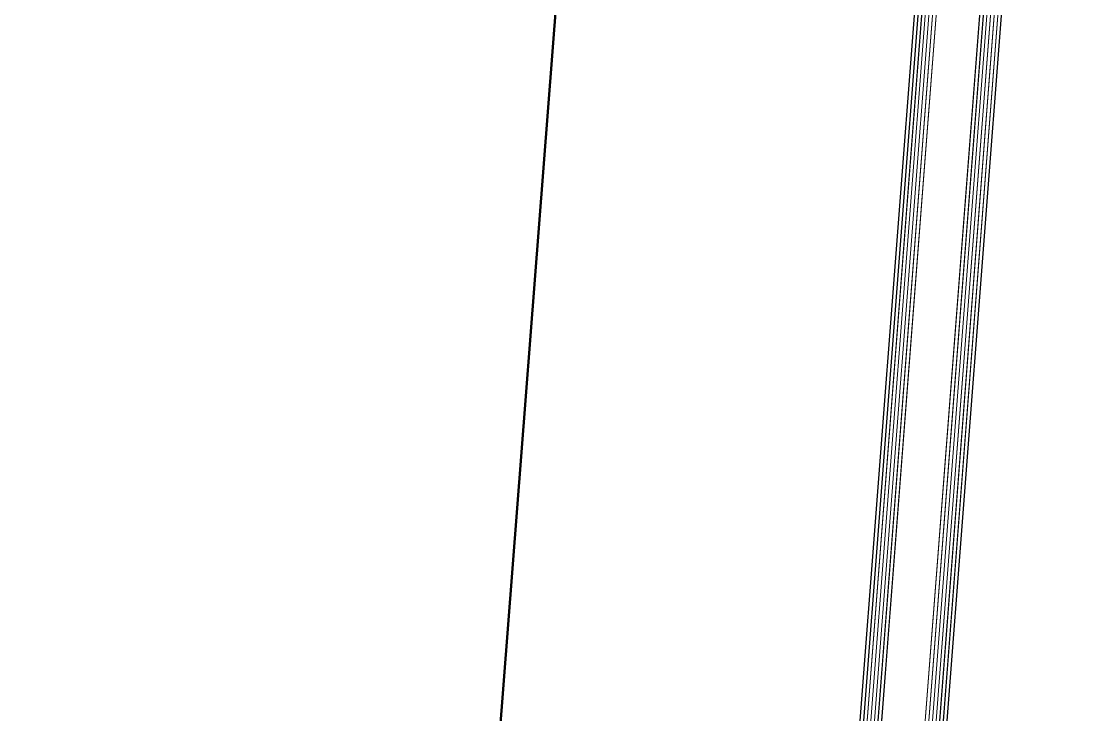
# Model space of a CAD drawing. Header units: millimetres. Extents: x 26282 to 30760, y 1404 to 4574.
# Drawn here: x 29211.32 to 29240.5, y 3171.33 to 3190.52 of the extents above; entities that cross this region are included whole.
import ezdxf

# ---------------------------------------------------------------- set-up
doc = ezdxf.new("R2010")
doc.units = ezdxf.units.MM
doc.header["$LTSCALE"] = 0.25
doc.linetypes.add('DIVIDE', pattern=[1.25, 0.5, -0.25, 0, -0.25, 0, -0.25])
for name, color, linetype, lineweight in [('AB-DUV', 4, 'Continuous', 50), ('DOĞRAMA', 30, 'Continuous', 20), ('SECTION LINE (3RDF)', 40, 'DIVIDE', 25)]:
    doc.layers.add(name, color=color, linetype=linetype, lineweight=lineweight)

# ---------------------------------------------------------------- blocks, each defined once
blk = doc.blocks.new('A$C74C11A8A')
at = {"layer": 'DOĞRAMA', "color": 155, "linetype": 'Continuous'}
for p, q in [((598.28, 82.94), (153.63, 82.94)), ((598.28, 81.94), (153.63, 81.94)), ((598.28, 80.94), (153.63, 80.94)), ((598.28, 79.94), (153.63, 79.94)), ((598.28, 78.94), (153.63, 78.94)), ((598.28, 77.94), (153.63, 77.94)), ((598.28, 76.94), (153.63, 76.94)), ((598.28, 64.94), (153.63, 64.94)), ((598.28, 63.94), (153.63, 63.94)), ((598.28, 62.94), (153.63, 62.94)), ((598.28, 61.94), (153.63, 61.94)), ((598.28, 60.94), (153.63, 60.94)), ((598.28, 59.94), (153.63, 59.94)), ((598.28, 58.94), (153.63, 58.94))]:
    blk.add_line(p, q, dxfattribs=at)
blk.add_arc((46.5, 122.93), 649.59, 0, 90, dxfattribs=at)
blk = doc.blocks.new('A$C187D15ED')
at = {"layer": 'AB-DUV'}
blk.add_line((9670.075, 3172.363), (9644.208, 2836.978), dxfattribs=at)
at = {"layer": 'SECTION LINE (3RDF)', "xscale": 0.1, "yscale": 0.1, "zscale": 0.1, "rotation": 85.58962928942069}
for p in [(9669.815, 2932.32), (9669.816, 2932.396)]:
    blk.add_blockref('A$C74C11A8A', p, dxfattribs=at)

msp = doc.modelspace()

# ---------------------------------------------------------------- block references
at = {"layer": 'AB-DUV', "ltscale": 100}
msp.add_blockref('A$C187D15ED', (19570.424, 205.028, 5.126), dxfattribs=at)

# ---------------------------------------------------------------- next in the draw order: linework, layer by layer
at = {"layer": 'DOĞRAMA', "color": 155, "linetype": 'Continuous'}
for p, q in [((29236.57, 3197.637, 5.126), (29233.15, 3153.303, 5.126)), ((29236.669, 3197.629, 5.126), (29233.25, 3153.295, 5.126)), ((29236.769, 3197.621, 5.126), (29233.35, 3153.288, 5.126)), ((29236.869, 3197.613, 5.126), (29233.449, 3153.28, 5.126)), ((29236.968, 3197.606, 5.126), (29233.549, 3153.272, 5.126)), ((29237.068, 3197.598, 5.126), (29233.649, 3153.265, 5.126)), ((29237.168, 3197.59, 5.126), (29233.748, 3153.257, 5.126)), ((29238.364, 3197.498, 5.126), (29234.945, 3153.165, 5.126)), ((29238.464, 3197.49, 5.126), (29235.045, 3153.157, 5.126)), ((29238.564, 3197.483, 5.126), (29235.144, 3153.149, 5.126)), ((29238.663, 3197.475, 5.126), (29235.244, 3153.142, 5.126)), ((29238.763, 3197.467, 5.126), (29235.344, 3153.134, 5.126)), ((29238.863, 3197.46, 5.126), (29235.443, 3153.126, 5.126)), ((29238.962, 3197.452, 5.126), (29235.543, 3153.119, 5.126))]:
    msp.add_line(p, q, dxfattribs=at)
msp.add_arc((29228.339, 3142.929, 5.126), 64.959, 85.58963, 175.58963, dxfattribs=at)

doc.saveas('drawing.dxf')
